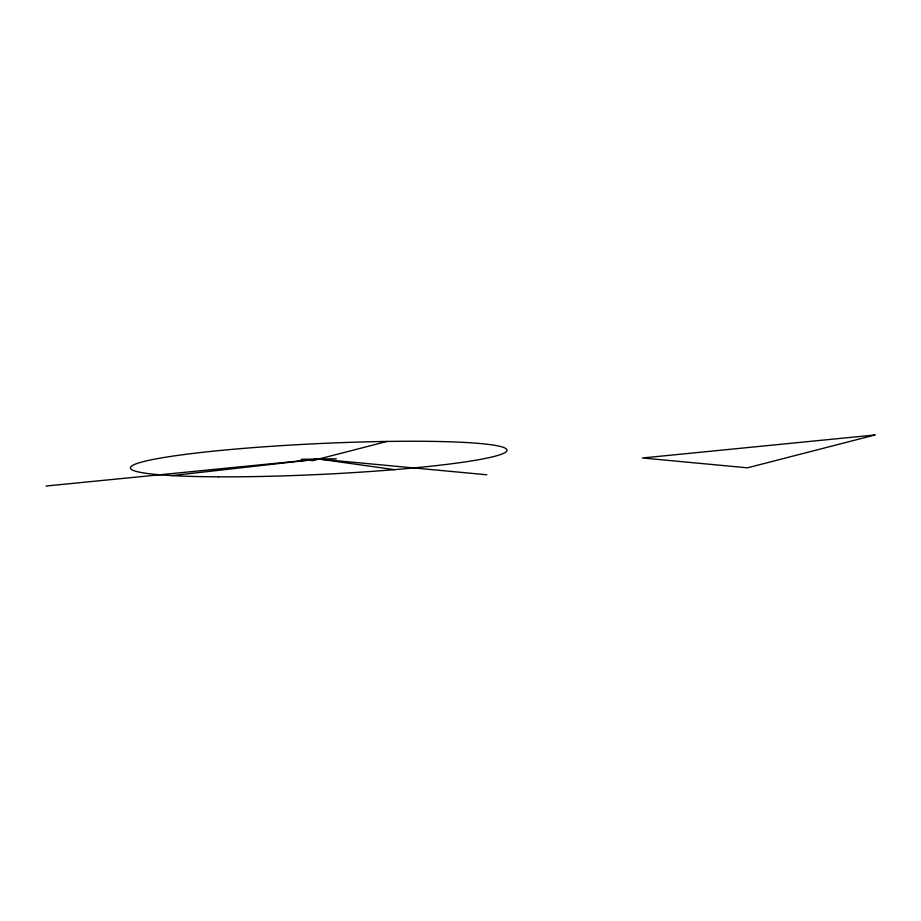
<?xml version="1.0" encoding="UTF-8"?>
<svg xmlns="http://www.w3.org/2000/svg" width="921" height="921" viewBox="0 0 921 921"><rect width="100%" height="100%" fill="white"/><g stroke="black" fill="none" stroke-linecap="round" stroke-linejoin="round"><path stroke-width="1.38" d="M311.943 460.799L387.085 441.435M171.905 475.593L318.77 459.038L486.829 474.776M46.05 486.023L318.77 459.038L394.499 469.652M301.225 459.303L336.315 458.785M874.95 434.977L747.472 467.822L642.398 457.979L874.95 434.977M218.496 476.825A188.448 15.438 -2.7 0 0 506.872 450.818A188.448 15.438 -2.7 0 0 230.941 449.483A188.448 15.438 -2.7 0 0 218.496 476.825"/></g></svg>
